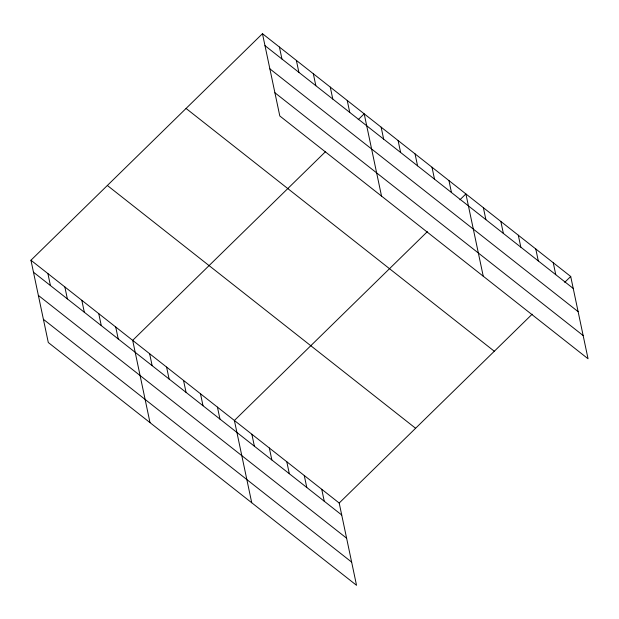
<?xml version="1.0" encoding="UTF-8"?>
<svg xmlns="http://www.w3.org/2000/svg" width="619" height="619" viewBox="0 0 619 619"><rect width="100%" height="100%" fill="white"/><g stroke="black" fill="none" stroke-linecap="round" stroke-linejoin="round"><path stroke-width="0.93" d="M30.95 260.235L339.197 503.03L356.536 585.311L48.29 342.516L30.95 260.235L262.464 33.689L570.71 276.484L588.05 358.765L279.803 115.97L262.464 33.689M325.656 151.516L132.675 340.357L150.007 422.638M358.208 119.66L364.189 113.811L381.528 196.091M427.373 231.638L234.392 420.479L251.732 502.76M459.925 199.782L465.906 193.933L483.246 276.213M339.197 503.03L532.178 314.189M564.729 282.334L570.71 276.484M264.986 45.651L573.233 288.446M269.876 68.856L578.123 311.651M274.913 92.765L583.16 335.56M186.064 108.449L494.31 351.244M107.35 185.476L415.597 428.271M33.472 272.198L341.719 514.993M38.363 295.402L346.609 538.197M43.4 319.311L351.646 562.106M553.247 262.727L555.761 274.689M535.775 248.962L538.298 260.932M518.312 235.205L520.827 247.174M500.841 221.447L503.363 233.409M483.377 207.69L485.892 219.652M448.953 180.578L451.475 192.54M432 167.223L434.523 179.193M415.047 153.876L417.57 165.838M398.094 140.521L400.617 152.483M381.142 127.166L383.664 139.128M347.236 100.456L349.75 112.426M330.275 87.109L332.798 99.071M313.322 73.754L315.845 85.716M296.369 60.399L298.892 72.361M279.417 47.044L281.939 59.006M321.733 489.273L324.248 501.235M304.262 475.508L306.784 487.478M286.798 461.751L289.313 473.713M269.327 447.994L271.849 459.956M251.863 434.236L254.378 446.198M217.439 407.124L219.962 419.086M200.486 393.769L203.009 405.739M183.534 380.422L186.056 392.384M166.581 367.067L169.103 379.029M149.628 353.712L152.142 365.674M115.714 327.002L118.237 338.972M98.761 313.655L101.284 325.617M81.809 300.3L84.331 312.262M64.856 286.945L67.378 298.907M47.903 273.59L50.425 285.552"/></g></svg>
